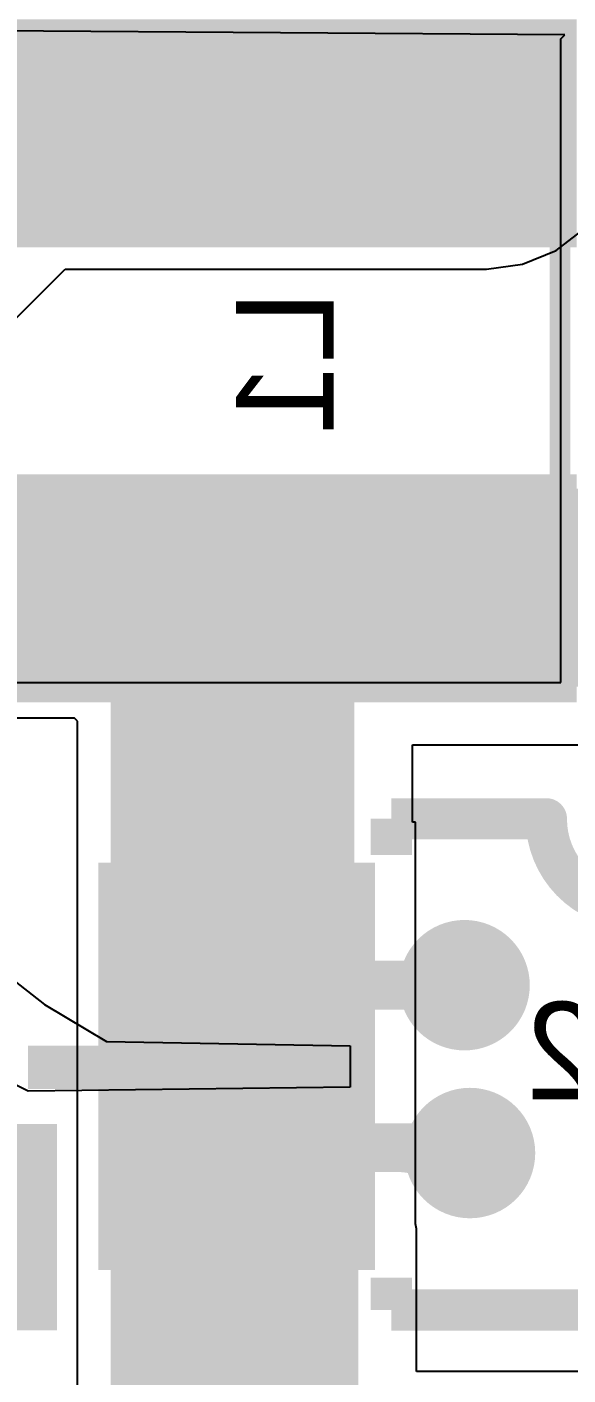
# Model space of a CAD drawing. Extents: x 81 to 196, y 150 to 213.
# Drawn here: x 118.29 to 121.62, y 195.58 to 203.87 of the extents above; entities that cross this region are included whole.
import ezdxf

# ---------------------------------------------------------------- set-up
doc = ezdxf.new("R2010")
doc.units = 0
doc.header["$MEASUREMENT"] = 0
for name, color, linetype in [('BOTTOMLAYER', 5, 'CONTINUOUS'), ('BOTTOMOVERLAY', 54, 'CONTINUOUS'), ('BOTTOMPASTE', 16, 'CONTINUOUS'), ('BOTTOMSOLDER', 6, 'CONTINUOUS'), ('MULTILAYER', 9, 'CONTINUOUS'), ('TOPLAYER', 1, 'CONTINUOUS')]:
    doc.layers.add(name, color=color, linetype=linetype)

msp = doc.modelspace()

# ---------------------------------------------------------------- linework, layer by layer
at = {"layer": 'BOTTOMLAYER'}
for p, q in [((121.599574, 203.825226), (117.840374, 203.850626)), ((121.574174, 203.799826), (121.599574, 203.825226)), ((121.574174, 199.837426), (121.574174, 203.799826)), ((117.840374, 199.837426), (121.574174, 199.837426)), ((118.583024, 199.618834), (117.669978, 199.618834)), ((118.601655, 199.600203), (118.583024, 199.618834)), ((118.601655, 195.443945), (118.601655, 199.600203)), ((120.661031, 198.977623), (120.661031, 199.455169)), ((120.661031, 199.455169), (123.275974, 199.455169)), ((120.680285, 198.977623), (120.661031, 198.977623)), ((120.680285, 196.50613), (120.680285, 198.977623)), ((118.170574, 198.034026), (118.399174, 197.856226)), ((118.399174, 197.856226), (118.780174, 197.627626)), ((118.297574, 197.322826), (117.433974, 197.754626)), ((118.780174, 197.627626), (120.278774, 197.602226)), ((120.278774, 197.602226), (120.278774, 197.348226)), ((120.278774, 197.348226), (118.297574, 197.322826)), ((120.686431, 196.475228), (120.680285, 196.50613)), ((120.686431, 195.596883), (120.686431, 196.475228)), ((123.250574, 195.596883), (120.686431, 195.596883))]:
    msp.add_line(p, q, dxfattribs=at)
for points, const_width in [([(118.627774, 203.091026, 1), (118.627774, 203.391026, 1)], 0.299999), ([(119.999374, 203.065626, 1), (119.999374, 203.365626, 1)], 0.299999), ([(121.116974, 203.091026, 1), (121.116974, 203.391026, 1)], 0.299999), ([(120.981846, 197.825098, 1), (120.981846, 198.125098, 1)], 0.299999), ([(120.875781, 198.006165, 1), (120.875781, 198.156162, 1)], 0.15), ([(120.875781, 198.006165, 1), (120.875781, 198.156162, 1)], 0.15), ([(120.875781, 198.006165, 1), (120.875781, 198.156162, 1)], 0.15), ([(120.875781, 198.006165, 1), (120.875781, 198.156162, 1)], 0.15), ([(120.875781, 198.006165, 1), (120.875781, 198.156162, 1)], 0.15), ([(120.875781, 198.006165, 1), (120.875781, 198.156162, 1)], 0.15), ([(120.875781, 198.006165, 1), (120.875781, 198.156162, 1)], 0.15), ([(120.875781, 198.006165, 1), (120.875781, 198.156162, 1)], 0.15), ([(120.875781, 198.006165, 1), (120.875781, 198.156162, 1)], 0.15), ([(120.875781, 198.006165, 1), (120.875781, 198.156162, 1)], 0.15), ([(120.619716, 197.900099, 1), (120.619716, 198.050097, 1)], 0.15), ([(120.619716, 197.900099, 1), (120.619716, 198.050097, 1)], 0.15), ([(120.619716, 197.900099, 1), (120.619716, 198.050097, 1)], 0.15), ([(120.619716, 197.900099, 1), (120.619716, 198.050097, 1)], 0.15), ([(120.619716, 197.900099, 1), (120.619716, 198.050097, 1)], 0.15), ([(120.619716, 197.900099, 1), (120.619716, 198.050097, 1)], 0.15), ([(120.619716, 197.900099, 1), (120.619716, 198.050097, 1)], 0.15), ([(120.619716, 197.900099, 1), (120.619716, 198.050097, 1)], 0.15), ([(120.619716, 197.900099, 1), (120.619716, 198.050097, 1)], 0.15), ([(120.619716, 197.900099, 1), (120.619716, 198.050097, 1)], 0.15), ([(120.619716, 197.900099, 1), (120.619716, 198.050097, 1)], 0.15), ([(120.619716, 197.900099, 1), (120.619716, 198.050097, 1)], 0.15), ([(120.619716, 197.900099, 1), (120.619716, 198.050097, 1)], 0.15), ([(120.619716, 197.900099, 1), (120.619716, 198.050097, 1)], 0.15), ([(120.619716, 197.900099, 1), (120.619716, 198.050097, 1)], 0.15), ([(120.619716, 197.900099, 1), (120.619716, 198.050097, 1)], 0.15), ([(120.619716, 197.900099, 1), (120.619716, 198.050097, 1)], 0.15), ([(120.619716, 197.900099, 1), (120.619716, 198.050097, 1)], 0.15), ([(120.619716, 197.900099, 1), (120.619716, 198.050097, 1)], 0.15), ([(120.619716, 197.900099, 1), (120.619716, 198.050097, 1)], 0.15), ([(120.875781, 197.794034, 1), (120.875781, 197.944031, 1)], 0.15), ([(120.875781, 197.794034, 1), (120.875781, 197.944031, 1)], 0.15), ([(120.875781, 197.794034, 1), (120.875781, 197.944031, 1)], 0.15), ([(120.875781, 197.794034, 1), (120.875781, 197.944031, 1)], 0.15), ([(120.875781, 197.794034, 1), (120.875781, 197.944031, 1)], 0.15), ([(120.875781, 197.794034, 1), (120.875781, 197.944031, 1)], 0.15), ([(120.875781, 197.794034, 1), (120.875781, 197.944031, 1)], 0.15), ([(120.875781, 197.794034, 1), (120.875781, 197.944031, 1)], 0.15), ([(120.875781, 197.794034, 1), (120.875781, 197.944031, 1)], 0.15), ([(120.875781, 197.794034, 1), (120.875781, 197.944031, 1)], 0.15), ([(121.015374, 196.791826, 1), (121.015374, 197.091826, 1)], 0.299999), ([(120.572911, 196.900101, 1), (120.572911, 197.050099, 1)], 0.15), ([(120.572911, 196.900101, 1), (120.572911, 197.050099, 1)], 0.15), ([(120.572911, 196.900101, 1), (120.572911, 197.050099, 1)], 0.15), ([(120.572911, 196.900101, 1), (120.572911, 197.050099, 1)], 0.15), ([(120.572911, 196.900101, 1), (120.572911, 197.050099, 1)], 0.15), ([(120.572911, 196.900101, 1), (120.572911, 197.050099, 1)], 0.15), ([(120.572911, 196.900101, 1), (120.572911, 197.050099, 1)], 0.15), ([(120.572911, 196.900101, 1), (120.572911, 197.050099, 1)], 0.15), ([(120.572911, 196.900101, 1), (120.572911, 197.050099, 1)], 0.15), ([(120.572911, 196.900101, 1), (120.572911, 197.050099, 1)], 0.15), ([(120.909309, 196.760762, 1), (120.909309, 196.910759, 1)], 0.15), ([(120.909309, 196.760762, 1), (120.909309, 196.910759, 1)], 0.15), ([(120.909309, 196.760762, 1), (120.909309, 196.910759, 1)], 0.15), ([(120.909309, 196.760762, 1), (120.909309, 196.910759, 1)], 0.15), ([(120.909309, 196.760762, 1), (120.909309, 196.910759, 1)], 0.15), ([(120.909309, 196.760762, 1), (120.909309, 196.910759, 1)], 0.15), ([(120.909309, 196.760762, 1), (120.909309, 196.910759, 1)], 0.15), ([(120.909309, 196.760762, 1), (120.909309, 196.910759, 1)], 0.15), ([(120.909309, 196.760762, 1), (120.909309, 196.910759, 1)], 0.15), ([(120.909309, 196.760762, 1), (120.909309, 196.910759, 1)], 0.15), ([(118.068974, 196.283826, 1), (118.068974, 196.583826, 1)], 0.299999)]:
    msp.add_lwpolyline(points, format="xyb", close=True, dxfattribs=dict(at, const_width=const_width))
at = {"layer": 'BOTTOMLAYER', "const_width": 0.299999}
for points in [[(120.875781, 198.081163, -0.198912), (120.619716, 197.975098)], [(120.875781, 198.081163, -0.198912), (120.619716, 197.975098)], [(120.875781, 198.081163, -0.198912), (120.619716, 197.975098)], [(120.875781, 198.081163, -0.198912), (120.619716, 197.975098)], [(120.875781, 198.081163, -0.198912), (120.619716, 197.975098)], [(120.875781, 198.081163, -0.198912), (120.619716, 197.975098)], [(120.875781, 198.081163, -0.198912), (120.619716, 197.975098)], [(120.875781, 198.081163, -0.198912), (120.619716, 197.975098)], [(120.875781, 198.081163, -0.198912), (120.619716, 197.975098)], [(120.875781, 198.081163, -0.198912), (120.619716, 197.975098)], [(120.619716, 197.975098, -0.198912), (120.875781, 197.869033)], [(120.619716, 197.975098, -0.198912), (120.875781, 197.869033)], [(120.619716, 197.975098, -0.198912), (120.875781, 197.869033)], [(120.619716, 197.975098, -0.198912), (120.875781, 197.869033)], [(120.619716, 197.975098, -0.198912), (120.875781, 197.869033)], [(120.619716, 197.975098, -0.198912), (120.875781, 197.869033)], [(120.619716, 197.975098, -0.198912), (120.875781, 197.869033)], [(120.619716, 197.975098, -0.198912), (120.875781, 197.869033)], [(120.619716, 197.975098, -0.198912), (120.875781, 197.869033)], [(120.619716, 197.975098, -0.198912), (120.875781, 197.869033)], [(120.572911, 196.9751, -0.198912), (120.909309, 196.835761)], [(120.572911, 196.9751, -0.198912), (120.909309, 196.835761)], [(120.572911, 196.9751, -0.198912), (120.909309, 196.835761)], [(120.572911, 196.9751, -0.198912), (120.909309, 196.835761)], [(120.572911, 196.9751, -0.198912), (120.909309, 196.835761)], [(120.572911, 196.9751, -0.198912), (120.909309, 196.835761)], [(120.572911, 196.9751, -0.198912), (120.909309, 196.835761)], [(120.572911, 196.9751, -0.198912), (120.909309, 196.835761)], [(120.572911, 196.9751, -0.198912), (120.909309, 196.835761)], [(120.572911, 196.9751, -0.198912), (120.909309, 196.835761)]]:
    msp.add_lwpolyline(points, format="xyb", dxfattribs=at)
at = {"layer": 'BOTTOMLAYER'}
for points, const_width in [([(120.981846, 197.975098), (119.580274, 197.975098)], 0.299999), ([(120.9821, 196.9751), (119.580274, 196.9751)], 0.299999), ([(121.015374, 196.941826), (120.9821, 196.9751)], 0.299999), ([(118.068974, 196.433826), (117.739777, 196.763023)], 0.499999)]:
    msp.add_lwpolyline(points, dxfattribs=dict(at, const_width=const_width))
for points in [[(117.869978, 203.818673), (117.869978, 202.618675), (121.56997, 203.818673), (121.56997, 202.618675)], [(117.869978, 201.018831), (117.869978, 199.818833), (121.56997, 201.018831), (121.56997, 199.818833)], [(120.304174, 198.475224), (120.304174, 201.005826), (118.805574, 198.475224), (118.805574, 201.005826)], [(123.275974, 199.812026), (123.275974, 201.031226), (120.659774, 199.812026), (120.659774, 201.031226)], [(120.330285, 198.322824), (120.330285, 198.627624), (118.830263, 198.322824), (118.830263, 198.627624)], [(120.330285, 197.822698), (120.330285, 198.127498), (118.830263, 197.822698), (118.830263, 198.127498)], [(120.278774, 197.335526), (120.278774, 197.602226), (118.297574, 197.335526), (118.297574, 197.602226)], [(120.330285, 197.322826), (120.330285, 197.627626), (118.830263, 197.322826), (118.830263, 197.627626)], [(120.278774, 197.335526), (120.278774, 197.551426), (118.601658, 197.335526), (118.601658, 197.551426)], [(118.475374, 195.849626), (118.475374, 197.119626), (114.258974, 195.849626), (114.258974, 197.119626)], [(120.330285, 196.8227), (120.330285, 197.1275), (118.830263, 196.8227), (118.830263, 197.1275)], [(120.330285, 196.322828), (120.330285, 196.627628), (118.830263, 196.322828), (118.830263, 196.627628)], [(120.329574, 193.970026), (120.329574, 196.475228), (118.805574, 193.970026), (118.805574, 196.475228)]]:
    msp.add_solid(points, dxfattribs=at)
at = {"layer": 'BOTTOMOVERLAY'}
for points, const_width in [([(121.569856, 201.118602), (121.569856, 202.51865)], 0.127), ([(120.531377, 198.775554), (120.531377, 198.999226)], 0.254), ([(121.485274, 198.999226), (120.531377, 198.999226)], 0.254), ([(120.531377, 195.975229), (120.531377, 196.174898)], 0.254), ([(123.531371, 195.975229), (120.531377, 195.975229)], 0.254)]:
    msp.add_lwpolyline(points, dxfattribs=dict(at, const_width=const_width))
at = {"layer": 'BOTTOMOVERLAY', "const_width": 0.254}
msp.add_lwpolyline([(122.577474, 198.973826, -0.980461), (121.485274, 198.999226)], format="xyb", dxfattribs=at)
at = {"layer": 'BOTTOMOVERLAY', "const_width": 0.127}
msp.add_lwpolyline([(121.485274, 198.935726, 1), (121.485274, 199.062726, 1)], format="xyb", close=True, dxfattribs=at)
at = {"layer": 'BOTTOMPASTE'}
for points in [[(117.869978, 203.818673), (117.869978, 202.618675), (121.56997, 203.818673), (121.56997, 202.618675)], [(117.869978, 201.018831), (117.869978, 199.818833), (121.56997, 201.018831), (121.56997, 199.818833)], [(120.330285, 198.322824), (120.330285, 198.627624), (118.830263, 198.322824), (118.830263, 198.627624)], [(120.330285, 197.822698), (120.330285, 198.127498), (118.830263, 197.822698), (118.830263, 198.127498)], [(120.330285, 197.322826), (120.330285, 197.627626), (118.830263, 197.322826), (118.830263, 197.627626)], [(120.330285, 196.8227), (120.330285, 197.1275), (118.830263, 196.8227), (118.830263, 197.1275)], [(120.330285, 196.322828), (120.330285, 196.627628), (118.830263, 196.322828), (118.830263, 196.627628)]]:
    msp.add_solid(points, dxfattribs=at)
at = {"layer": 'BOTTOMSOLDER', "const_width": 0.401599}
for points in [[(118.627774, 203.040226, 1), (118.627774, 203.441826, 1)], [(121.116974, 203.040226, 1), (121.116974, 203.441826, 1)], [(119.999374, 203.014826, 1), (119.999374, 203.416426, 1)], [(120.981846, 197.774298, 1), (120.981846, 198.175898, 1)], [(121.015374, 196.741026, 1), (121.015374, 197.142626, 1)], [(118.068974, 196.233026, 1), (118.068974, 196.634626, 1)]]:
    msp.add_lwpolyline(points, format="xyb", close=True, dxfattribs=at)
at = {"layer": 'BOTTOMSOLDER'}
for points in [[(117.768378, 203.920273), (117.768378, 202.517075), (121.67157, 203.920273), (121.67157, 202.517075)], [(117.768378, 201.120431), (117.768378, 199.717233), (121.67157, 201.120431), (121.67157, 199.717233)], [(120.431885, 198.221224), (120.431885, 198.729224), (118.728663, 198.221224), (118.728663, 198.729224)], [(120.431885, 197.721098), (120.431885, 198.229098), (118.728663, 197.721098), (118.728663, 198.229098)], [(120.431885, 197.221226), (120.431885, 197.729226), (118.728663, 197.221226), (118.728663, 197.729226)], [(120.431885, 196.7211), (120.431885, 197.2291), (118.728663, 196.7211), (118.728663, 197.2291)], [(120.431885, 196.221228), (120.431885, 196.729228), (118.728663, 196.221228), (118.728663, 196.729228)]]:
    msp.add_solid(points, dxfattribs=at)
at = {"layer": 'MULTILAYER', "const_width": 0.299999}
for points in [[(118.627774, 203.091026, 1), (118.627774, 203.391026, 1)], [(119.999374, 203.065626, 1), (119.999374, 203.365626, 1)], [(121.116974, 203.091026, 1), (121.116974, 203.391026, 1)]]:
    msp.add_lwpolyline(points, format="xyb", close=True, dxfattribs=at)
at = {"layer": 'TOPLAYER'}
for p, q in [((121.54564, 202.498554), (121.723201, 202.634799)), ((121.338868, 202.412905), (121.54564, 202.498554)), ((121.116974, 202.383692), (121.338868, 202.412905)), ((117.351508, 201.209506), (118.525694, 202.383692)), ((118.525694, 202.383692), (121.116974, 202.383692))]:
    msp.add_line(p, q, dxfattribs=at)
at = {"layer": 'TOPLAYER', "const_width": 1.000001}
for points in [[(116.494174, 201.564626), (118.170574, 203.241026)], [(121.116974, 203.241026), (118.170574, 203.241026)]]:
    msp.add_lwpolyline(points, dxfattribs=at)
at = {"layer": 'TOPLAYER', "const_width": 0.299999}
for points in [[(118.627774, 203.091026, 1), (118.627774, 203.391026, 1)], [(119.999374, 203.065626, 1), (119.999374, 203.365626, 1)], [(121.116974, 203.091026, 1), (121.116974, 203.391026, 1)]]:
    msp.add_lwpolyline(points, format="xyb", close=True, dxfattribs=at)

# ---------------------------------------------------------------- texts
at = {"layer": 'BOTTOMOVERLAY', "text_generation_flag": 2}
msp.add_text('L1', height=0.599999, rotation=90, dxfattribs=at).set_placement((120.177174, 202.250426))
msp.add_text('U2', height=0.599999, dxfattribs=at).set_placement((122.386974, 197.272026))

doc.saveas('drawing.dxf')
